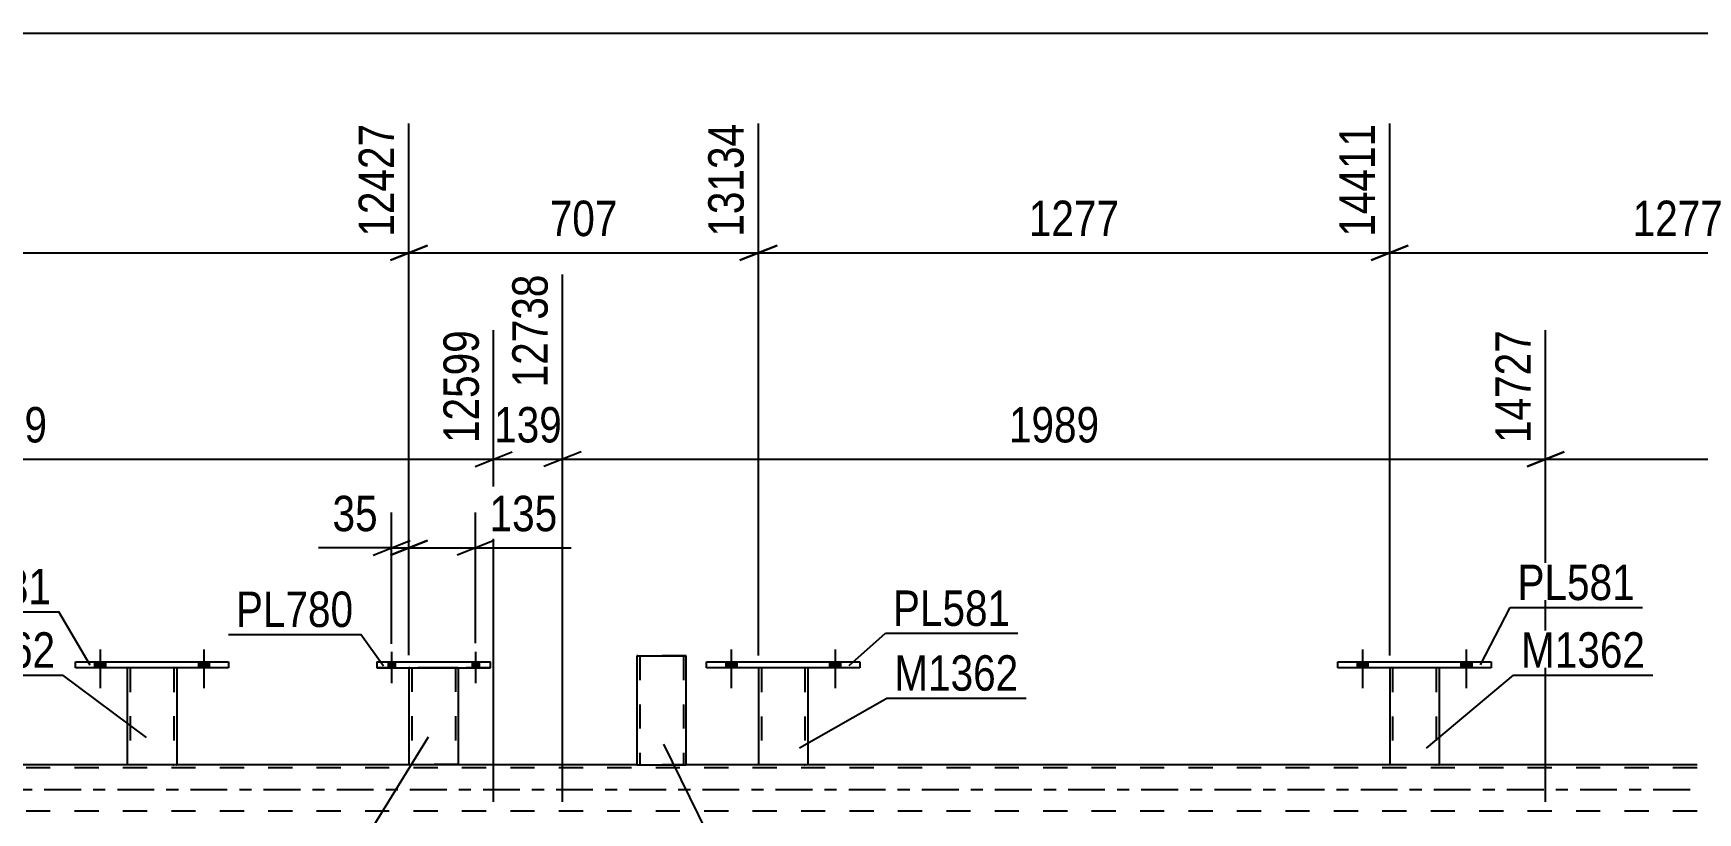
# Model space of a CAD drawing. Header units: millimetres. Extents: x 0 to 841, y 0 to 594.
# Drawn here: x 570.3 to 704.9, y 457.9 to 521 of the extents above; entities that cross this region are included whole.
import ezdxf

# ---------------------------------------------------------------- set-up
doc = ezdxf.new("R2010")
doc.units = ezdxf.units.MM
doc.linetypes.add('DXK_LINE_DOT2', pattern=[3.9198, 1.9599, -1.9599])
doc.linetypes.add('DXK_LINE_DOT3', pattern=[5.9187, 2.979, -0.9799, 0.9799, -0.9799])
doc.styles.add('Arial Narrow', font='ARIALN.TTF', dxfattribs={"height": 0.2})

# ---------------------------------------------------------------- blocks, each defined once
blk = doc.blocks.new('Bolt-318894934-3254 - 3252')
at = {"linetype": 'Continuous'}
for points in [[(575.22, 469.62), (576.1, 469.62), (576.1, 470.1), (575.22, 470.1)], [(583.62, 469.62), (584.5, 469.62), (584.5, 470.1), (583.62, 470.1)]]:
    blk.add_hatch(color=1, dxfattribs=at).paths.add_polyline_path(points)
at = {"color": 1, "linetype": 'Continuous'}
for p, q in [((575.22, 470.1), (575.22, 469.62)), ((575.66, 471.1), (575.66, 467.98)), ((576.1, 470.1), (576.1, 469.62)), ((583.62, 470.1), (583.62, 469.62)), ((584.06, 471.1), (584.06, 467.98)), ((584.5, 470.1), (584.5, 469.62))]:
    blk.add_line(p, q, dxfattribs=at)
blk = doc.blocks.new('Part-318894934-3289 - 3252')
at = {"color": 2, "linetype": 'Continuous'}
for p, q in [((628.94, 469.62), (628.94, 461.79)), ((632.94, 469.62), (632.94, 461.79)), ((632.93, 461.78), (628.94, 461.78))]:
    blk.add_line(p, q, dxfattribs=at)
at = {"color": 7, "linetype": 'DXK_LINE_DOT2'}
for p, q in [((632.94, 469.62), (628.94, 469.62)), ((628.94, 469.62), (628.94, 469.62)), ((628.94, 469.62), (628.94, 469.62)), ((629.18, 469.62), (629.18, 461.78)), ((632.7, 469.62), (632.7, 461.78)), ((632.94, 469.62), (632.94, 469.62)), ((632.94, 469.62), (632.94, 469.62)), ((628.94, 461.79), (628.94, 461.78)), ((628.94, 461.78), (628.94, 461.78)), ((628.94, 461.78), (628.94, 461.78)), ((632.64, 461.78), (632.68, 461.78)), ((632.64, 461.78), (632.68, 461.78)), ((632.68, 461.78), (632.7, 461.78)), ((632.68, 461.78), (632.7, 461.78)), ((632.94, 461.78), (632.9, 461.78)), ((632.93, 461.78), (632.94, 461.78)), ((632.94, 461.78), (632.94, 461.79)), ((632.94, 461.79), (632.94, 461.78))]:
    blk.add_line(p, q, dxfattribs=at)
blk = doc.blocks.new('Part-318894934-3269 - 3252')
at = {"color": 2, "linetype": 'Continuous'}
for p, q in [((680.02, 469.62), (680.02, 461.79)), ((684.02, 469.62), (684.02, 461.79)), ((684.01, 461.78), (680.03, 461.78))]:
    blk.add_line(p, q, dxfattribs=at)
at = {"color": 7, "linetype": 'DXK_LINE_DOT2'}
for p, q in [((684.02, 469.62), (680.02, 469.62)), ((680.02, 469.62), (680.02, 469.62)), ((680.02, 469.62), (680.02, 469.62)), ((680.26, 469.62), (680.26, 461.78)), ((683.78, 469.62), (683.78, 461.78)), ((684.02, 469.62), (684.02, 469.62)), ((684.02, 469.62), (684.02, 469.62)), ((680.02, 461.79), (680.02, 461.78)), ((680.02, 461.78), (680.03, 461.78)), ((680.03, 461.78), (680.02, 461.78)), ((683.72, 461.78), (683.76, 461.78)), ((683.72, 461.78), (683.76, 461.78)), ((683.76, 461.78), (683.78, 461.78)), ((683.76, 461.78), (683.78, 461.78)), ((684.02, 461.78), (683.98, 461.78)), ((684.01, 461.78), (684.02, 461.78)), ((684.02, 461.78), (684.02, 461.79)), ((684.02, 461.79), (684.02, 461.78))]:
    blk.add_line(p, q, dxfattribs=at)
blk = doc.blocks.new('Part-318894934-3284 - 3252')
at = {"color": 2, "linetype": 'Continuous'}
for p, q in [((624.74, 470.1), (637.14, 470.1)), ((624.74, 469.62), (624.74, 470.1)), ((637.14, 470.1), (637.14, 469.62)), ((637.14, 469.62), (624.74, 469.62))]:
    blk.add_line(p, q, dxfattribs=at)
blk = doc.blocks.new('Part-318894934-3294 - 3252')
at = {"color": 2, "linetype": 'Continuous'}
for p, q in [((598.05, 470.12), (598.05, 469.64)), ((598.05, 470.12), (607.25, 470.12)), ((607.25, 469.64), (607.25, 470.12)), ((598.05, 469.64), (607.25, 469.64))]:
    blk.add_line(p, q, dxfattribs=at)
at = {"color": 7, "linetype": 'DXK_LINE_DOT2'}
for p, q in [((598.05, 470.12), (607.25, 470.12)), ((607.25, 469.64), (598.05, 469.64))]:
    blk.add_line(p, q, dxfattribs=at)
blk = doc.blocks.new('Part-318894934-3299 - 3252')
at = {"color": 2, "linetype": 'Continuous'}
for p, q in [((600.65, 469.64), (600.65, 461.8)), ((604.65, 469.64), (604.65, 461.8)), ((600.65, 461.8), (604.65, 461.8))]:
    blk.add_line(p, q, dxfattribs=at)
at = {"color": 7, "linetype": 'DXK_LINE_DOT2'}
for p, q in [((604.65, 469.64), (600.65, 469.64)), ((600.65, 469.64), (600.65, 469.64)), ((600.65, 469.64), (604.65, 469.64)), ((600.65, 469.64), (600.65, 469.64)), ((600.89, 469.64), (600.89, 469.64)), ((600.89, 469.64), (600.89, 461.8)), ((604.41, 469.64), (604.41, 469.64)), ((604.41, 469.64), (604.41, 461.8)), ((604.65, 469.64), (604.65, 469.64)), ((604.65, 469.64), (604.65, 469.64)), ((604.65, 461.8), (600.65, 461.8)), ((604.39, 461.8), (604.35, 461.8))]:
    blk.add_line(p, q, dxfattribs=at)
blk = doc.blocks.new('Bolt-318894934-3368 - 3252')
at = {"linetype": 'Continuous'}
for points in [[(626.3, 469.62), (627.18, 469.62), (627.18, 470.1), (626.3, 470.1)], [(634.7, 469.62), (635.58, 469.62), (635.58, 470.1), (634.7, 470.1)]]:
    blk.add_hatch(color=1, dxfattribs=at).paths.add_polyline_path(points)
at = {"color": 1, "linetype": 'Continuous'}
for p, q in [((626.3, 470.1), (626.3, 469.62)), ((626.74, 471.1), (626.74, 467.98)), ((627.18, 470.1), (627.18, 469.62)), ((634.7, 470.1), (634.7, 469.62)), ((635.14, 471.1), (635.14, 467.98)), ((635.58, 470.1), (635.58, 469.62))]:
    blk.add_line(p, q, dxfattribs=at)
blk = doc.blocks.new('Bolt-318894934-3320 - 3252')
at = {"linetype": 'Continuous'}
for points in [[(677.38, 469.62), (678.26, 469.62), (678.26, 470.1), (677.38, 470.1)], [(685.78, 469.62), (686.66, 469.62), (686.66, 470.1), (685.78, 470.1)]]:
    blk.add_hatch(color=1, dxfattribs=at).paths.add_polyline_path(points)
at = {"color": 1, "linetype": 'Continuous'}
for p, q in [((677.38, 470.1), (677.38, 469.62)), ((677.82, 471.1), (677.82, 467.98)), ((678.26, 470.1), (678.26, 469.62)), ((685.78, 470.1), (685.78, 469.62)), ((686.22, 471.1), (686.22, 467.98)), ((686.66, 470.1), (686.66, 469.62))]:
    blk.add_line(p, q, dxfattribs=at)
blk = doc.blocks.new('Bolt-318894934-3321 - 3252')
at = {"linetype": 'Continuous'}
for points in [[(677.38, 469.62), (678.26, 469.62), (678.26, 470.1), (677.38, 470.1)], [(685.78, 469.62), (686.66, 469.62), (686.66, 470.1), (685.78, 470.1)]]:
    blk.add_hatch(color=1, dxfattribs=at).paths.add_polyline_path(points)
at = {"color": 1, "linetype": 'Continuous'}
for p, q in [((677.38, 470.1), (677.38, 469.62)), ((677.82, 471.1), (677.82, 467.98)), ((678.26, 470.1), (678.26, 469.62)), ((685.78, 470.1), (685.78, 469.62)), ((686.22, 471.1), (686.22, 467.98)), ((686.66, 470.1), (686.66, 469.62))]:
    blk.add_line(p, q, dxfattribs=at)
blk = doc.blocks.new('Bolt-318894934-3367 - 3252')
at = {"linetype": 'Continuous'}
for points in [[(575.22, 469.62), (576.1, 469.62), (576.1, 470.1), (575.22, 470.1)], [(583.62, 469.62), (584.5, 469.62), (584.5, 470.1), (583.62, 470.1)]]:
    blk.add_hatch(color=1, dxfattribs=at).paths.add_polyline_path(points)
at = {"color": 1, "linetype": 'Continuous'}
for p, q in [((575.22, 470.1), (575.22, 469.62)), ((575.66, 471.1), (575.66, 467.98)), ((576.1, 470.1), (576.1, 469.62)), ((583.62, 470.1), (583.62, 469.62)), ((584.06, 471.1), (584.06, 467.98)), ((584.5, 470.1), (584.5, 469.62))]:
    blk.add_line(p, q, dxfattribs=at)
blk = doc.blocks.new('Bolt-318894934-3369 - 3252')
at = {"linetype": 'Continuous'}
for points in [[(626.3, 469.62), (627.18, 469.62), (627.18, 470.1), (626.3, 470.1)], [(634.7, 469.62), (635.58, 469.62), (635.58, 470.1), (634.7, 470.1)]]:
    blk.add_hatch(color=1, dxfattribs=at).paths.add_polyline_path(points)
at = {"color": 1, "linetype": 'Continuous'}
for p, q in [((626.3, 470.1), (626.3, 469.62)), ((626.74, 471.1), (626.74, 467.98)), ((627.18, 470.1), (627.18, 469.62)), ((634.7, 470.1), (634.7, 469.62)), ((635.14, 471.1), (635.14, 467.98)), ((635.58, 470.1), (635.58, 469.62))]:
    blk.add_line(p, q, dxfattribs=at)
blk = doc.blocks.new('Part-318894934-3473 - 3252')
at = {"color": 2, "linetype": 'Continuous'}
for p, q in [((675.82, 470.1), (688.22, 470.1)), ((675.82, 469.62), (675.82, 470.1)), ((688.22, 470.1), (688.22, 469.62)), ((688.22, 469.62), (675.82, 469.62))]:
    blk.add_line(p, q, dxfattribs=at)
blk = doc.blocks.new('Part-318894934-3676 - 3252')
at = {"color": 7, "linetype": 'DXK_LINE_DOT2'}
for p, q in [((704.9, 461.55), (103.56, 461.55)), ((581.86, 461.79), (577.86, 461.79)), ((623.1, 461.79), (619.1, 461.79)), ((632.94, 461.79), (628.94, 461.79)), ((684.02, 461.79), (680.02, 461.79)), ((704.9, 458.03), (103.56, 458.03))]:
    blk.add_line(p, q, dxfattribs=at)
at = {"color": 2, "linetype": 'Continuous'}
for p, q in [((577.86, 461.79), (530.78, 461.79)), ((619.1, 461.79), (581.86, 461.79)), ((628.94, 461.79), (623.1, 461.79)), ((680.02, 461.79), (632.94, 461.79)), ((704.9, 461.79), (684.02, 461.79))]:
    blk.add_line(p, q, dxfattribs=at)
at = {"color": 7, "linetype": 'DXK_LINE_DOT3'}
blk.add_line((103.56, 459.79), (704.9, 459.79), dxfattribs=at)
blk = doc.blocks.new('Part-318894934-3717 - 3252')
at = {"color": 7, "linetype": 'DXK_LINE_DOT2'}
for p, q in [((581.86, 469.63), (577.86, 469.63)), ((577.86, 469.63), (577.86, 469.62)), ((577.86, 469.63), (577.86, 469.62)), ((578.1, 469.63), (578.1, 461.79)), ((581.62, 469.63), (581.62, 461.79)), ((581.86, 469.62), (581.86, 469.63)), ((581.86, 469.63), (581.86, 469.62)), ((577.86, 461.79), (577.86, 461.79)), ((577.86, 461.79), (577.86, 461.79)), ((577.86, 461.79), (577.86, 461.79)), ((581.56, 461.79), (581.6, 461.79)), ((581.56, 461.79), (581.6, 461.79)), ((581.6, 461.79), (581.62, 461.79)), ((581.6, 461.79), (581.62, 461.79)), ((581.86, 461.79), (581.82, 461.79)), ((581.85, 461.79), (581.86, 461.79)), ((581.86, 461.79), (581.86, 461.79)), ((581.86, 461.79), (581.86, 461.79))]:
    blk.add_line(p, q, dxfattribs=at)
at = {"color": 2, "linetype": 'Continuous'}
for p, q in [((577.86, 469.62), (577.86, 461.79)), ((581.86, 469.62), (581.86, 461.79)), ((581.85, 461.79), (577.86, 461.79))]:
    blk.add_line(p, q, dxfattribs=at)
blk = doc.blocks.new('Part-318894934-3722 - 3252')
at = {"color": 2, "linetype": 'Continuous'}
for p, q in [((573.66, 470.1), (586.06, 470.1)), ((573.66, 469.62), (573.66, 470.1)), ((586.06, 470.1), (586.06, 469.62)), ((586.06, 469.62), (573.66, 469.62))]:
    blk.add_line(p, q, dxfattribs=at)
blk = doc.blocks.new('Part-318894934-3737 - 3252')
at = {"color": 2, "linetype": 'Continuous'}
for p, q in [((619.1, 470.59), (619.1, 470.59)), ((619.1, 470.59), (623.1, 470.59)), ((619.1, 470.59), (619.1, 461.79)), ((623.1, 470.59), (623.1, 470.59)), ((623.1, 461.79), (623.1, 470.59)), ((619.11, 461.78), (623.1, 461.78))]:
    blk.add_line(p, q, dxfattribs=at)
at = {"color": 7, "linetype": 'DXK_LINE_DOT2'}
for p, q in [((623.1, 470.59), (619.1, 470.59)), ((619.1, 470.59), (619.1, 470.59)), ((619.34, 470.59), (619.34, 470.59)), ((619.34, 470.59), (619.34, 461.78)), ((622.86, 470.59), (622.86, 470.59)), ((622.86, 470.59), (622.86, 461.78)), ((623.1, 470.59), (623.1, 470.59)), ((619.1, 461.79), (619.1, 461.78)), ((623.1, 461.78), (619.1, 461.78)), ((619.1, 461.78), (619.1, 461.78)), ((619.1, 461.78), (619.11, 461.78)), ((622.85, 461.78), (622.81, 461.78)), ((623.1, 461.78), (623.1, 461.79)), ((623.1, 461.78), (623.1, 461.79)), ((623.1, 461.78), (623.1, 461.78)), ((623.1, 461.78), (623.1, 461.78))]:
    blk.add_line(p, q, dxfattribs=at)
blk = doc.blocks.new('Bolt-318894934-3739 - 3252')
at = {"linetype": 'Continuous'}
for points in [[(598.97, 469.64), (599.53, 469.64), (599.53, 470.12), (598.97, 470.12)], [(598.97, 469.64), (599.53, 469.64), (599.53, 470.12), (598.97, 470.12)], [(605.77, 469.64), (606.33, 469.64), (606.33, 470.12), (605.77, 470.12)], [(605.77, 469.64), (606.33, 469.64), (606.33, 470.12), (605.77, 470.12)]]:
    blk.add_hatch(color=1, dxfattribs=at).paths.add_polyline_path(points)
at = {"color": 1, "linetype": 'Continuous'}
for p, q in [((598.97, 470.12), (598.97, 469.64)), ((598.97, 470.12), (598.97, 469.64)), ((599.25, 470.92), (599.25, 468.4)), ((599.25, 470.92), (599.25, 468.4)), ((599.53, 470.12), (599.53, 469.64)), ((599.53, 470.12), (599.53, 469.64)), ((605.77, 470.12), (605.77, 469.64)), ((605.77, 470.12), (605.77, 469.64)), ((606.05, 470.92), (606.05, 468.4)), ((606.05, 470.92), (606.05, 468.4)), ((606.33, 470.12), (606.33, 469.64)), ((606.33, 470.12), (606.33, 469.64))]:
    blk.add_line(p, q, dxfattribs=at)
blk = doc.blocks.new('StraightDimension-318894934-5665 - 4832')
at = {"color": 7, "linetype": 'Continuous'}
blk.add_line((112.49, 520.95), (751.58, 520.95), dxfattribs=at)
blk = doc.blocks.new('StraightDimension-318894934-15863 - 3252')
at = {"color": 7, "linetype": 'Continuous'}
for p, q in [((599.25, 471.57), (599.25, 482.18)), ((600.65, 470.64), (600.65, 482.18)), ((597.75, 478.73), (600.75, 479.93)), ((602.15, 479.93), (599.15, 478.73)), ((599.25, 479.33), (593.34, 479.33)), ((599.25, 479.33), (593.34, 479.33)), ((599.25, 479.33), (600.65, 479.33))]:
    blk.add_line(p, q, dxfattribs=at)
at = {"color": 0}
blk.add_wipeout([(598.73, 480.08), (598.73, 484.28), (593.87, 484.28), (593.87, 480.08)], dxfattribs=at)
at = {"color": 3, "style": 'Arial Narrow'}
blk.add_text('35', height=2.863, dxfattribs=at).set_placement((594.47, 480.68))
blk = doc.blocks.new('StraightDimension-318894934-4653 - 3252')
at = {"color": 7, "linetype": 'Continuous'}
for p, q in [((613.08, 458.79), (613.08, 501.45)), ((607.51, 458.79), (607.51, 496.95)), ((606.01, 485.91), (609.01, 487.11)), ((607.51, 486.51), (613.08, 486.51)), ((614.58, 487.11), (611.58, 485.91))]:
    blk.add_line(p, q, dxfattribs=at)
at = {"color": 0}
blk.add_wipeout([(613.64, 487.26), (613.64, 491.46), (606.95, 491.46), (606.95, 487.26)], dxfattribs=at)
at = {"color": 3, "style": 'Arial Narrow'}
blk.add_text('139', height=2.863, dxfattribs=at).set_placement((607.55, 487.86))
at = {"color": 0, "linetype": 'Continuous'}
blk.add_wipeout([(612.48, 502.05), (608.28, 502.05), (608.28, 491.71), (612.48, 491.71)], dxfattribs=at)
at = {"color": 3, "linetype": 'Continuous', "style": 'Arial Narrow'}
blk.add_text('12738', height=2.863, rotation=90.0002, dxfattribs=at).set_placement((611.88, 492.31))
blk = doc.blocks.new('StraightDimension-318894934-4634 - 3252')
at = {"color": 7, "linetype": 'Continuous'}
for p, q in [((527.95, 458.79), (527.95, 501.45)), ((607.51, 458.79), (607.51, 496.95)), ((529.45, 487.11), (526.45, 485.91)), ((527.95, 486.51), (607.51, 486.51)), ((606.01, 485.91), (609.01, 487.11))]:
    blk.add_line(p, q, dxfattribs=at)
at = {"color": 0}
blk.add_wipeout([(571.98, 487.26), (571.98, 491.46), (563.47, 491.46), (563.47, 487.26)], dxfattribs=at)
at = {"color": 3, "style": 'Arial Narrow'}
blk.add_text('1989', height=2.863, dxfattribs=at).set_placement((564.07, 487.86))
at = {"color": 0, "linetype": 'Continuous'}
blk.add_wipeout([(606.91, 497.55), (602.71, 497.55), (602.71, 487.21), (606.91, 487.21)], dxfattribs=at)
at = {"color": 3, "linetype": 'Continuous', "style": 'Arial Narrow'}
blk.add_text('12599', height=2.863, rotation=90.0002, dxfattribs=at).set_placement((606.31, 487.81))
blk = doc.blocks.new('StraightDimension-318894934-15862 - 3252')
at = {"color": 7, "linetype": 'Continuous'}
for p, q in [((600.65, 470.64), (600.65, 482.18)), ((606.05, 471.61), (606.05, 482.18)), ((599.15, 478.73), (602.15, 479.93)), ((607.55, 479.93), (604.55, 478.73)), ((600.65, 479.33), (606.05, 479.33)), ((606.05, 479.33), (613.79, 479.33)), ((606.05, 479.33), (613.79, 479.33))]:
    blk.add_line(p, q, dxfattribs=at)
at = {"color": 0}
blk.add_wipeout([(613.26, 480.08), (613.26, 484.28), (606.58, 484.28), (606.58, 480.08)], dxfattribs=at)
at = {"color": 3, "style": 'Arial Narrow'}
blk.add_text('135', height=2.863, dxfattribs=at).set_placement((607.18, 480.68))
blk = doc.blocks.new('StraightDimension-318894934-4672 - 3252')
at = {"color": 7, "linetype": 'Continuous'}
for p, q in [((613.08, 458.79), (613.08, 501.45)), ((692.64, 458.79), (692.64, 496.95)), ((614.58, 487.11), (611.58, 485.91)), ((613.08, 486.51), (692.64, 486.51)), ((691.14, 485.91), (694.14, 487.11))]:
    blk.add_line(p, q, dxfattribs=at)
at = {"color": 0}
blk.add_wipeout([(657.12, 487.26), (657.12, 491.46), (648.61, 491.46), (648.61, 487.26)], dxfattribs=at)
at = {"color": 3, "style": 'Arial Narrow'}
blk.add_text('1989', height=2.863, dxfattribs=at).set_placement((649.21, 487.86))
at = {"color": 0, "linetype": 'Continuous'}
blk.add_wipeout([(692.04, 497.55), (687.84, 497.55), (687.84, 487.21), (692.04, 487.21)], dxfattribs=at)
at = {"color": 3, "linetype": 'Continuous', "style": 'Arial Narrow'}
blk.add_text('14727', height=2.863, rotation=90.0002, dxfattribs=at).set_placement((691.44, 487.81))
blk = doc.blocks.new('StraightDimension-318894934-4691 - 3252')
at = {"color": 7, "linetype": 'Continuous'}
for p, q in [((692.64, 458.79), (692.64, 496.95)), ((751.47, 462.79), (751.47, 496.95)), ((694.14, 487.11), (691.14, 485.91)), ((692.64, 486.51), (751.47, 486.51)), ((749.97, 485.91), (752.97, 487.11))]:
    blk.add_line(p, q, dxfattribs=at)
at = {"color": 0}
blk.add_wipeout([(726.31, 487.26), (726.31, 491.46), (717.8, 491.46), (717.8, 487.26)], dxfattribs=at)
at = {"color": 3, "style": 'Arial Narrow'}
blk.add_text('1780', height=2.863, dxfattribs=at).set_placement((718.4, 487.86))
at = {"color": 0, "linetype": 'Continuous'}
blk.add_wipeout([(750.87, 497.55), (746.67, 497.55), (746.67, 487.21), (750.87, 487.21)], dxfattribs=at)
at = {"color": 3, "linetype": 'Continuous', "style": 'Arial Narrow'}
blk.add_text('16507', height=2.863, rotation=90.0002, dxfattribs=at).set_placement((750.27, 487.81))
blk = doc.blocks.new('StraightDimension-318894934-7630 - 3252')
at = {"color": 7, "linetype": 'Continuous'}
for p, q in [((680.02, 470.62), (680.02, 513.65)), ((726.65, 470.62), (726.65, 513.65)), ((681.52, 503.8), (678.52, 502.6)), ((725.15, 502.6), (728.15, 503.8)), ((680.02, 503.2), (726.65, 503.2))]:
    blk.add_line(p, q, dxfattribs=at)
at = {"color": 0}
blk.add_wipeout([(707.59, 503.95), (707.59, 508.15), (699.08, 508.15), (699.08, 503.95)], dxfattribs=at)
at = {"color": 3, "style": 'Arial Narrow'}
blk.add_text('1277', height=2.863, dxfattribs=at).set_placement((699.68, 504.55))
at = {"color": 0, "linetype": 'Continuous'}
blk.add_wipeout([(726.05, 514.25), (721.85, 514.25), (721.85, 503.9), (726.05, 503.9)], dxfattribs=at)
at = {"color": 3, "linetype": 'Continuous', "style": 'Arial Narrow'}
blk.add_text('15688', height=2.863, rotation=90.0002, dxfattribs=at).set_placement((725.45, 504.5))
blk = doc.blocks.new('StraightDimension-318894934-7631 - 3252')
at = {"color": 7, "linetype": 'Continuous'}
for p, q in [((628.94, 470.62), (628.94, 513.65)), ((680.02, 470.62), (680.02, 513.65)), ((630.44, 503.8), (627.44, 502.6)), ((678.52, 502.6), (681.52, 503.8)), ((628.94, 503.2), (680.02, 503.2))]:
    blk.add_line(p, q, dxfattribs=at)
at = {"color": 0}
blk.add_wipeout([(658.73, 503.95), (658.73, 508.15), (650.22, 508.15), (650.22, 503.95)], dxfattribs=at)
at = {"color": 3, "style": 'Arial Narrow'}
blk.add_text('1277', height=2.863, dxfattribs=at).set_placement((650.82, 504.55))
at = {"color": 0, "linetype": 'Continuous'}
blk.add_wipeout([(679.42, 514.25), (675.22, 514.25), (675.22, 503.9), (679.42, 503.9)], dxfattribs=at)
at = {"color": 3, "linetype": 'Continuous', "style": 'Arial Narrow'}
blk.add_text('14411', height=2.863, rotation=90.0002, dxfattribs=at).set_placement((678.82, 504.5))
blk = doc.blocks.new('StraightDimension-318894934-7632 - 3252')
at = {"color": 7, "linetype": 'Continuous'}
for p, q in [((600.65, 470.64), (600.65, 513.65)), ((628.94, 470.62), (628.94, 513.65)), ((602.15, 503.8), (599.15, 502.6)), ((627.44, 502.6), (630.44, 503.8)), ((600.65, 503.2), (628.94, 503.2))]:
    blk.add_line(p, q, dxfattribs=at)
at = {"color": 0}
blk.add_wipeout([(618.14, 503.95), (618.14, 508.15), (611.45, 508.15), (611.45, 503.95)], dxfattribs=at)
at = {"color": 3, "style": 'Arial Narrow'}
blk.add_text('707', height=2.863, dxfattribs=at).set_placement((612.05, 504.55))
at = {"color": 0, "linetype": 'Continuous'}
blk.add_wipeout([(628.34, 514.25), (624.14, 514.25), (624.14, 503.9), (628.34, 503.9)], dxfattribs=at)
at = {"color": 3, "linetype": 'Continuous', "style": 'Arial Narrow'}
blk.add_text('13134', height=2.863, rotation=90.0002, dxfattribs=at).set_placement((627.74, 504.5))
blk = doc.blocks.new('StraightDimension-318894934-7633 - 3252')
at = {"color": 7, "linetype": 'Continuous'}
for p, q in [((526.78, 470.63), (526.78, 513.65)), ((600.65, 470.64), (600.65, 513.65)), ((528.28, 503.8), (525.28, 502.6)), ((599.15, 502.6), (602.15, 503.8)), ((526.78, 503.2), (600.65, 503.2))]:
    blk.add_line(p, q, dxfattribs=at)
at = {"color": 0}
blk.add_wipeout([(567.97, 503.95), (567.97, 508.15), (559.46, 508.15), (559.46, 503.95)], dxfattribs=at)
at = {"color": 3, "style": 'Arial Narrow'}
blk.add_text('1847', height=2.863, dxfattribs=at).set_placement((560.06, 504.55))
at = {"color": 0, "linetype": 'Continuous'}
blk.add_wipeout([(600.05, 514.25), (595.85, 514.25), (595.85, 503.9), (600.05, 503.9)], dxfattribs=at)
at = {"color": 3, "linetype": 'Continuous', "style": 'Arial Narrow'}
blk.add_text('12427', height=2.863, rotation=90.0002, dxfattribs=at).set_placement((599.45, 504.5))
blk = doc.blocks.new('Mark-318894934-3265 - 3252')
at = {"color": 0}
blk.add_wipeout([(700.71, 469.64), (700.71, 472.64), (690.65, 472.64), (690.65, 469.64)], dxfattribs=at)
blk.add_wipeout([(700.71, 469.64), (700.71, 472.64), (690.65, 472.64), (690.65, 469.64)], dxfattribs=at)
at = {"color": 30, "linetype": 'Continuous'}
for p, q in [((682.99, 463.13), (690.05, 469.04)), ((690.05, 469.04), (701.31, 469.04))]:
    blk.add_line(p, q, dxfattribs=at)
at = {"color": 3, "style": 'Arial Narrow'}
blk.add_text('M1362', height=2.863, dxfattribs=at).set_placement((690.65, 469.64))
blk = doc.blocks.new('Mark-318894934-3285 - 3252')
at = {"color": 0}
blk.add_wipeout([(649.99, 467.78), (649.99, 470.78), (639.93, 470.78), (639.93, 467.78)], dxfattribs=at)
blk.add_wipeout([(649.99, 467.78), (649.99, 470.78), (639.93, 470.78), (639.93, 467.78)], dxfattribs=at)
at = {"color": 30, "linetype": 'Continuous'}
for p, q in [((632.27, 463.16), (639.33, 467.18)), ((639.33, 467.18), (650.59, 467.18))]:
    blk.add_line(p, q, dxfattribs=at)
at = {"color": 3, "style": 'Arial Narrow'}
blk.add_text('M1362', height=2.863, dxfattribs=at).set_placement((639.93, 467.78))
blk = doc.blocks.new('Mark-318894934-3280 - 3252')
at = {"color": 0}
blk.add_wipeout([(649.32, 473.02), (649.32, 476.02), (639.82, 476.02), (639.82, 473.02)], dxfattribs=at)
blk.add_wipeout([(649.32, 473.02), (649.32, 476.02), (639.82, 476.02), (639.82, 473.02)], dxfattribs=at)
at = {"color": 30, "linetype": 'Continuous'}
for p, q in [((636.29, 469.81), (639.22, 472.42)), ((639.22, 472.42), (649.92, 472.42))]:
    blk.add_line(p, q, dxfattribs=at)
at = {"color": 3, "style": 'Arial Narrow'}
blk.add_text('PL581', height=2.863, dxfattribs=at).set_placement((639.82, 473.02))
blk = doc.blocks.new('Mark-318894934-3290 - 3252')
at = {"color": 0}
blk.add_wipeout([(596.15, 472.93), (596.15, 475.93), (586.65, 475.93), (586.65, 472.93)], dxfattribs=at)
blk.add_wipeout([(596.15, 472.93), (596.15, 475.93), (586.65, 475.93), (586.65, 472.93)], dxfattribs=at)
at = {"color": 30, "linetype": 'Continuous'}
for p in [(586.05, 472.33), (598.6, 469.75)]:
    blk.add_line(p, (596.75, 472.33), dxfattribs=at)
at = {"color": 3, "style": 'Arial Narrow'}
blk.add_text('PL780', height=2.863, dxfattribs=at).set_placement((586.65, 472.93))
blk = doc.blocks.new('Mark-318894934-3295 - 3252')
at = {"color": 0}
blk.add_wipeout([(594.57, 453.21), (594.57, 456.21), (584.52, 456.21), (584.52, 453.21)], dxfattribs=at)
blk.add_wipeout([(594.57, 453.21), (594.57, 456.21), (584.52, 456.21), (584.52, 453.21)], dxfattribs=at)
at = {"color": 30, "linetype": 'Continuous'}
for p in [(602.2, 464.01), (583.92, 452.61)]:
    blk.add_line(p, (595.17, 452.61), dxfattribs=at)
at = {"color": 3, "style": 'Arial Narrow'}
blk.add_text('M1545', height=2.863, dxfattribs=at).set_placement((584.52, 453.21))
blk = doc.blocks.new('Mark-318894934-3718 - 3252')
at = {"color": 0}
blk.add_wipeout([(571.71, 474.77), (571.71, 477.77), (562.2, 477.77), (562.2, 474.77)], dxfattribs=at)
blk.add_wipeout([(571.71, 474.77), (571.71, 477.77), (562.2, 477.77), (562.2, 474.77)], dxfattribs=at)
at = {"color": 30, "linetype": 'Continuous'}
for p in [(561.6, 474.17), (574.85, 469.84)]:
    blk.add_line(p, (572.31, 474.17), dxfattribs=at)
at = {"color": 3, "style": 'Arial Narrow'}
blk.add_text('PL581', height=2.863, dxfattribs=at).set_placement((562.2, 474.77))
blk = doc.blocks.new('Mark-318894934-3469 - 3252')
at = {"color": 0}
blk.add_wipeout([(699.87, 475.11), (699.87, 478.11), (690.36, 478.11), (690.36, 475.11)], dxfattribs=at)
blk.add_wipeout([(699.87, 475.11), (699.87, 478.11), (690.36, 478.11), (690.36, 475.11)], dxfattribs=at)
at = {"color": 30, "linetype": 'Continuous'}
for p, q in [((687.36, 469.87), (689.76, 474.51)), ((689.76, 474.51), (700.47, 474.51))]:
    blk.add_line(p, q, dxfattribs=at)
at = {"color": 3, "style": 'Arial Narrow'}
blk.add_text('PL581', height=2.863, dxfattribs=at).set_placement((690.36, 475.11))
blk = doc.blocks.new('Mark-318894934-3713 - 3252')
at = {"color": 0}
blk.add_wipeout([(572.04, 469.64), (572.04, 472.64), (561.99, 472.64), (561.99, 469.64)], dxfattribs=at)
blk.add_wipeout([(572.04, 469.64), (572.04, 472.64), (561.99, 472.64), (561.99, 469.64)], dxfattribs=at)
at = {"color": 30, "linetype": 'Continuous'}
for p in [(561.39, 469.04), (579.41, 464)]:
    blk.add_line(p, (572.64, 469.04), dxfattribs=at)
at = {"color": 3, "style": 'Arial Narrow'}
blk.add_text('M1362', height=2.863, dxfattribs=at).set_placement((561.99, 469.64))
blk = doc.blocks.new('Mark-318894934-3733 - 3252')
at = {"color": 0}
blk.add_wipeout([(637.87, 451.91), (637.87, 454.91), (627.82, 454.91), (627.82, 451.91)], dxfattribs=at)
blk.add_wipeout([(637.87, 451.91), (637.87, 454.91), (627.82, 454.91), (627.82, 451.91)], dxfattribs=at)
at = {"color": 30, "linetype": 'Continuous'}
for p, q in [((621.25, 463.45), (627.22, 451.31)), ((627.22, 451.31), (638.47, 451.31))]:
    blk.add_line(p, q, dxfattribs=at)
at = {"color": 3, "style": 'Arial Narrow'}
blk.add_text('M1535', height=2.863, dxfattribs=at).set_placement((627.82, 451.91))

msp = doc.modelspace()

# ---------------------------------------------------------------- block references
for name in ['StraightDimension-318894934-5665 - 4832', 'Part-318894934-3722 - 3252', 'Bolt-318894934-3254 - 3252', 'Bolt-318894934-3367 - 3252', 'Part-318894934-3294 - 3252', 'Bolt-318894934-3739 - 3252', 'Part-318894934-3737 - 3252', 'Part-318894934-3284 - 3252', 'Bolt-318894934-3368 - 3252', 'Bolt-318894934-3369 - 3252', 'Part-318894934-3473 - 3252', 'Bolt-318894934-3320 - 3252', 'Bolt-318894934-3321 - 3252', 'Part-318894934-3717 - 3252', 'Part-318894934-3299 - 3252', 'Part-318894934-3289 - 3252', 'Part-318894934-3269 - 3252', 'Part-318894934-3676 - 3252']:
    msp.add_blockref(name, (0, 0))

# ---------------------------------------------------------------- next in the draw order: block references
for name in ['StraightDimension-318894934-4653 - 3252', 'StraightDimension-318894934-15863 - 3252']:
    msp.add_blockref(name, (0, 0))

# ---------------------------------------------------------------- next in the draw order: block references
msp.add_blockref('StraightDimension-318894934-4634 - 3252', (0, 0))

# ---------------------------------------------------------------- next in the draw order: block references
for name in ['StraightDimension-318894934-15862 - 3252', 'Mark-318894934-3295 - 3252']:
    msp.add_blockref(name, (0, 0))

# ---------------------------------------------------------------- next in the draw order: block references
msp.add_blockref('StraightDimension-318894934-4672 - 3252', (0, 0))

# ---------------------------------------------------------------- next in the draw order: block references
msp.add_blockref('StraightDimension-318894934-4691 - 3252', (0, 0))

# ---------------------------------------------------------------- next in the draw order: block references
msp.add_blockref('StraightDimension-318894934-7630 - 3252', (0, 0))

# ---------------------------------------------------------------- next in the draw order: block references
for name in ['StraightDimension-318894934-7631 - 3252', 'Mark-318894934-3265 - 3252']:
    msp.add_blockref(name, (0, 0))

# ---------------------------------------------------------------- next in the draw order: block references
for name in ['StraightDimension-318894934-7632 - 3252', 'Mark-318894934-3469 - 3252', 'Mark-318894934-3285 - 3252']:
    msp.add_blockref(name, (0, 0))

# ---------------------------------------------------------------- next in the draw order: block references
for name in ['StraightDimension-318894934-7633 - 3252', 'Mark-318894934-3280 - 3252', 'Mark-318894934-3733 - 3252']:
    msp.add_blockref(name, (0, 0))

# ---------------------------------------------------------------- next in the draw order: block references
for name in ['Mark-318894934-3718 - 3252', 'Mark-318894934-3290 - 3252']:
    msp.add_blockref(name, (0, 0))

# ---------------------------------------------------------------- next in the draw order: block references
msp.add_blockref('Mark-318894934-3713 - 3252', (0, 0))

doc.saveas('drawing.dxf')
